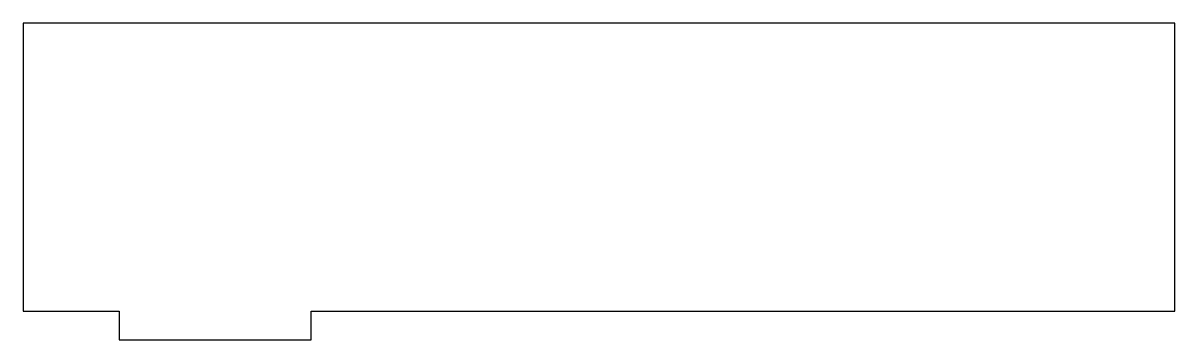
# Model space of a CAD drawing. Header units: millimetres. Extents: x -35 to 85, y -16 to 17.
import ezdxf

# ---------------------------------------------------------------- set-up
doc = ezdxf.new("R2010")
doc.units = ezdxf.units.MM

msp = doc.modelspace()

# ---------------------------------------------------------------- linework, layer by layer
at = {"color": 7, "linetype": 'Continuous', "lineweight": 25}
for p, q in [((-35, 17), (-35, -13)), ((85, 17), (-35, 17)), ((85, -13), (85, 17)), ((-35, -13), (-25, -13)), ((-25, -13), (-25, -16)), ((-5, -13), (85, -13)), ((-5, -16), (-5, -13)), ((-25, -16), (-5, -16))]:
    msp.add_line(p, q, dxfattribs=at)

doc.saveas('drawing.dxf')
